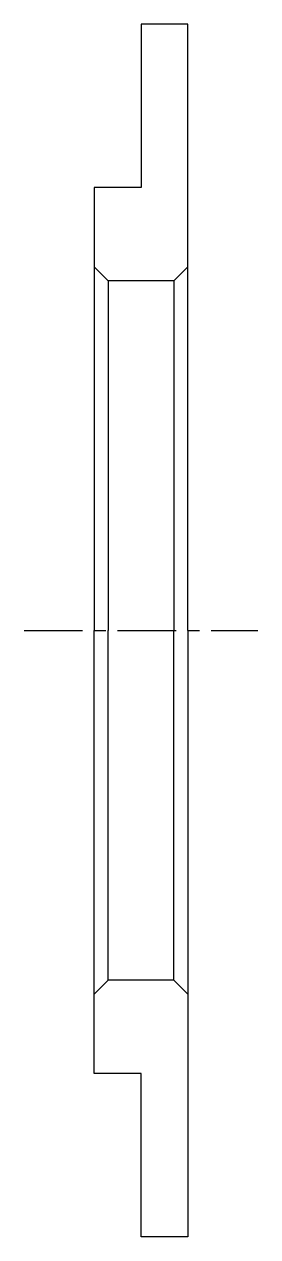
# Model space of a CAD drawing. Extents: x 171.9 to 196.2, y 81.6 to 163.8.
# Drawn here: x 191.25 to 196.25, y 137.8 to 163.8 of the extents above; entities outside this region: 2.
import ezdxf

# ---------------------------------------------------------------- set-up
doc = ezdxf.new("R2010")
doc.units = 0
doc.linetypes.add('CENTER', pattern=[2, 1.25, -0.25, 0.25, -0.25])
doc.layers.get('0').update_dxf_attribs({"linetype": 'CONTINUOUS'})
doc.layers.add('CENTER', color=1, linetype='CENTER')

msp = doc.modelspace()

# ---------------------------------------------------------------- linework, layer by layer
for p, q in [((194.75, 163.795), (193.75, 163.795)), ((193.75, 163.795), (193.75, 160.295)), ((194.75, 150.795), (194.75, 163.795)), ((192.75, 160.295), (192.75, 150.795)), ((193.75, 160.295), (192.75, 160.295)), ((193.05, 158.295), (192.75, 158.595)), ((194.45, 158.295), (194.75, 158.595)), ((193.05, 158.295), (193.05, 150.795)), ((194.45, 158.295), (193.05, 158.295)), ((194.45, 158.295), (194.45, 150.795)), ((192.75, 141.295), (192.75, 150.795)), ((193.05, 143.295), (193.05, 150.795)), ((194.45, 143.295), (194.45, 150.795)), ((194.75, 150.795), (194.75, 137.795)), ((193.05, 143.295), (192.75, 142.995)), ((194.45, 143.295), (193.05, 143.295)), ((194.45, 143.295), (194.75, 142.995)), ((193.75, 141.295), (192.75, 141.295)), ((193.75, 137.795), (193.75, 141.295)), ((194.75, 137.795), (193.75, 137.795))]:
    msp.add_line(p, q)
at = {"layer": 'CENTER', "color": 1, "linetype": 'CENTER'}
msp.add_line((191.25, 150.795), (196.25, 150.795), dxfattribs=at)

# ---------------------------------------------------------------- texts
for s, p in [('GRSL702-26', (171.791, 92.999)), ('GRSL0226', (171.791, 81.667))]:
    msp.add_text(s, height=2).set_placement(p)

doc.saveas('drawing.dxf')
